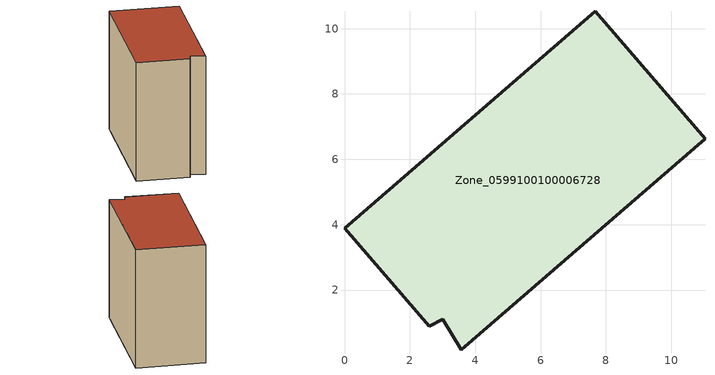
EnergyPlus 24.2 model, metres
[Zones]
Zone_0599100100006728
 floor ground (C_G): 0,3.9 7.67,10.52 11.03,6.62 3.58,0.18 3.01,1.11 2.6,0.89 z2.6
 wall outside (C_F): 7.67,10.52 0,3.9 2.6,0.89 3.01,1.11 3.58,0.18 11.03,6.62 7.67,10.52 z2.6:11.82
 roof outside (C_R): 3.58,0.18 11.03,6.62 7.67,10.52 0,3.9 2.6,0.89 3.01,1.11 z11.82
[BUILDING]
Pand.0599100100006728: North Axis=0; Terrain=City; Loads Convergence Tolerance Value=0.04; Temperature Convergence Tolerance Value=0.4; Solar Distribution=FullExterior; Maximum Number of Warmup Days=25; Minimum Number of Warmup Days=1
[Site:Location]
Rotterdam.The.Hague.AP_ZH_NLD Design_Conditions: Latitude=51.96; Longitude=4.45; Time Zone=1; Elevation=-4.5
[SITE:GROUNDTEMPERATURE:BUILDINGSURFACE]
18, 18, 18, 18, 18, 18, 18, 18, 18, 18, 18, 18
[MATERIAL] Thermal Absorptance=0.9; Solar Absorptance=0.7; Visible Absorptance=0.7
Name | Roughness | Thickness | Conductivity | Density | Specific Heat
G.TI.2006-2014 | MediumSmooth | 0.15 | 0.06 | 540 | 1210
F.TI.2006-2014 | Rough | 0.3 | 0.12 | 1920 | 840
R.TI.2006-2014 | MediumRough | 0.2 | 0.08 | 1500 | 1000
[CONSTRUCTION]
C_G: G.TI.2006-2014
C_F: F.TI.2006-2014
C_R: R.TI.2006-2014
[ZONE]
Zone_0599100100006728: Type=1; Multiplier=1; Ceiling Height=Autocalculate; Volume=Autocalculate; Floor Area=autocalculate; Part of Total Floor Area=Yes
[ZONEINFILTRATION:DESIGNFLOWRATE]
Infil_Zone_0599100100006728: Zone or ZoneList or Space or SpaceList=Zone_0599100100006728; Schedule=AlwaysOn; Design Flow Rate Calculation Method=Flow/Area; Flow Rate per Floor Area=0.0015; Constant Term Coefficient=1; Temperature Term Coefficient=0; Velocity Term Coefficient=0; Velocity Squared Term Coefficient=0
[HVACTEMPLATE:ZONE:IDEALLOADSAIRSYSTEM]
Zone_0599100100006728: Maximum Heating Supply Air Temperature=50; Minimum Cooling Supply Air Temperature=13; Maximum Heating Supply Air Humidity Ratio=0.0156; Minimum Cooling Supply Air Humidity Ratio=0.0077; Heating Limit=NoLimit; Cooling Limit=NoLimit; Dehumidification Control Type=ConstantSensibleHeatRatio; Cooling Sensible Heat Ratio=0.7; Dehumidification Setpoint=60; Humidification Control Type=None; Humidification Setpoint=30; Outdoor Air Method=None; Outdoor Air Flow Rate per Person=0.00944; Outdoor Air Flow Rate per Zone Floor Area=0; Outdoor Air Flow Rate per Zone=0; Demand Controlled Ventilation Type=None; Outdoor Air Economizer Type=NoEconomizer; Heat Recovery Type=None; Sensible Heat Recovery Effectiveness=0.7; Latent Heat Recovery Effectiveness=0.65
[ZONECONTROL:THERMOSTAT]
ThermostatControl_Zone_0599100100006728: Zone or ZoneList=Zone_0599100100006728; Control Type Schedule=DualSetpointControlType; Control 1=Thermostat_Zone_0599100100006728; Temperature Difference Between Cutout And Setpoint=0
[THERMOSTATSETPOINT:DUALSETPOINT]
Thermostat_Zone_0599100100006728: Heating Setpoint Temperature Schedule=HeatingSetpoint_Zone_0599100100006728; Cooling Setpoint Temperature Schedule=CoolingSetpoint_Zone_0599100100006728
[SCHEDULE:COMPACT]
HeatingSetpoint_Zone_0599100100006728: Through: 12/31, For: AllDays, Until: 24:00, 21
CoolingSetpoint_Zone_0599100100006728: Through: 12/31, For: AllDays, Until: 24:00, 24
DualSetpointControlType: Through: 12/31, For: AllDays, Until: 24:00, 4
AlwaysOn: Through: 12/31, For: AllDays, Until: 24:00, 1
